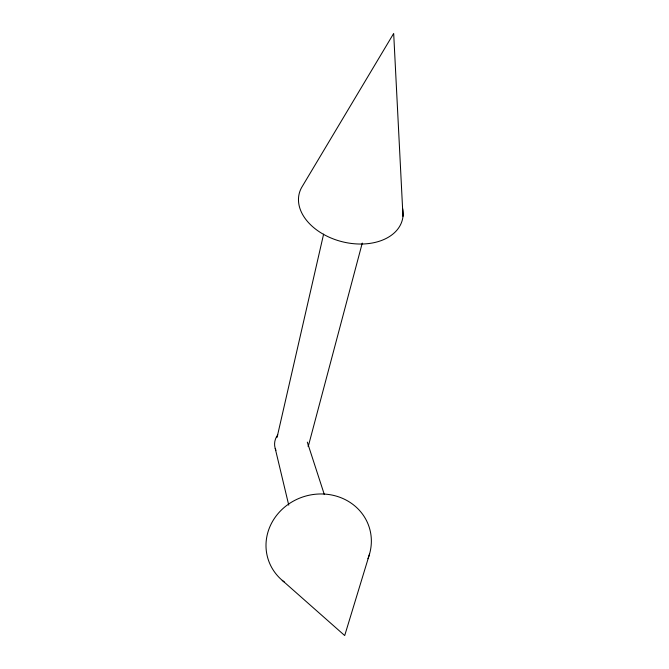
<?xml version="1.0" encoding="UTF-8"?>
<svg xmlns="http://www.w3.org/2000/svg" width="669" height="669" viewBox="0 0 669 669"><rect width="100%" height="100%" fill="white"/><g stroke="black" fill="none" stroke-linecap="round" stroke-linejoin="round"><path stroke-width="1" d="M277.066 437.375L323.612 234.133M362.264 243.073L308.233 446.549A16.232 13.004 13.8 0 0 308.35 444.843M369.547 553.982L344.702 635.55L282.218 580.349M307.305 442.109L324.314 494.5M275.218 448.439L288.757 505.17M402.989 216.371L393.681 33.45L302.396 186.225A53.219 36.126 14.3 0 0 344.125 242.186A53.219 36.126 14.3 0 0 402.671 208.686M284.551 582.222A53.018 48.954 -16.9 0 1 274.926 517.655A53.018 48.954 -16.9 0 1 342.863 498.505A53.018 48.954 -16.9 0 1 367.925 558.724M275.937 450.321A16.24 15.412 -15.9 0 1 277.752 434.875"/></g></svg>
